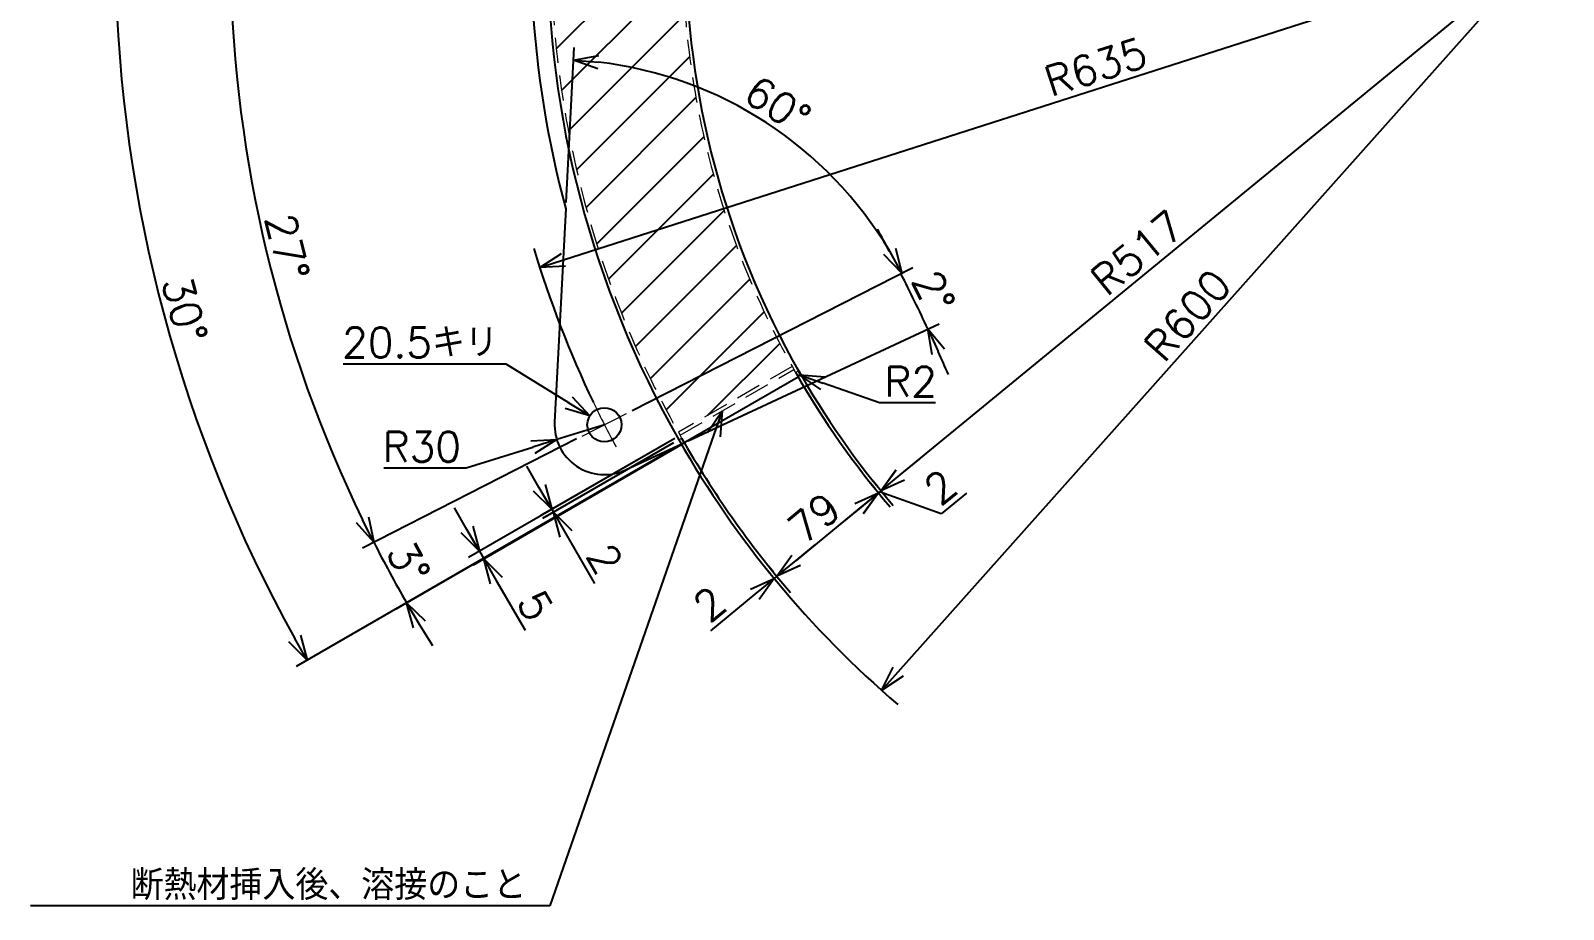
# Model space of a CAD drawing. Header units: millimetres. Extents: x 0 to 4969, y -29 to 3498.
# Drawn here: x 3544 to 4464, y 1794 to 2322 of the extents above; entities that cross this region are included whole.
import ezdxf
from ezdxf import colors
from ezdxf.entities.mleader import LeaderData, LeaderLine
from ezdxf.math import Vec2, Vec3

# ---------------------------------------------------------------- set-up
doc = ezdxf.new("R2010")
doc.units = ezdxf.units.MM
doc.header["$LTSCALE"] = 2.4
doc.header["$PDMODE"] = 99
doc.header["$PDSIZE"] = 1
doc.linetypes.add('CENTER2', pattern=[28.575, 19.05, -3.175, 3.175, -3.175])
doc.linetypes.add('HIDDEN', pattern=[9.525, 6.35, -3.175])
for name, color, linetype, lineweight in [('04_HIDDEN', 2, 'HIDDEN', 13), ('05_CENTER', 4, 'CENTER2', 13), ('08_DIM', 3, 'Continuous', 13)]:
    doc.layers.add(name, color=color, linetype=linetype, lineweight=lineweight)
doc.layers.add('10_DRAFT', color=8, linetype='Continuous', lineweight=0, plot=False)
doc.styles.add('KSS_TXT', font='txt.shx', dxfattribs={"bigfont": 'extfont2.shx'})
doc.styles.get("Standard").update_dxf_attribs({"font": 'txt.shx', "bigfont": 'extfont2.shx'})
doc.dimstyles.new('KSS_DIM', dxfattribs={"dimscale": 6, "dimtxt": 3, "dimasz": 2.5, "dimexe": 1.25, "dimexo": 0.625, "dimtad": 1, "dimdsep": 46, "dimtxsty": 'KSS_TXT', "dimblk": 'OPEN30', "dimcen": 0, "dimazin": 2, "dimtfac": 0.75, "dimtmove": 0, "dimatfit": 3, "dimldrblk": 'OPEN30', "dimfxl": 1.25, "dimtolj": 1, "dimarcsym": 0})
doc.dimstyles.new('KSS_DIM$3', dxfattribs={"dimscale": 6, "dimtxt": 3, "dimasz": 2.5, "dimexe": 1.25, "dimexo": 0.625, "dimtad": 1, "dimtih": 1, "dimtoh": 1, "dimdsep": 46, "dimtxsty": 'KSS_TXT', "dimblk": 'OPEN30', "dimcen": 0, "dimazin": 2, "dimtfac": 0.75, "dimtofl": 0, "dimtmove": 0, "dimatfit": 3, "dimldrblk": 'OPEN30', "dimfxl": 1.25, "dimtolj": 1, "dimarcsym": 0})
doc.dimstyles.new('KSS_DIM$4', dxfattribs={"dimscale": 6, "dimtxt": 3, "dimasz": 2.5, "dimexe": 1.25, "dimexo": 0.625, "dimtad": 1, "dimdsep": 46, "dimtxsty": 'KSS_TXT', "dimblk": 'OPEN30', "dimcen": 0, "dimse1": 1, "dimazin": 2, "dimtfac": 0.75, "dimtmove": 0, "dimatfit": 3, "dimldrblk": 'OPEN30', "dimfxl": 1.25, "dimtolj": 1, "dimarcsym": 0})

# ---------------------------------------------------------------- blocks, each defined once
blk = doc.blocks.new('_Open30')
at = {"color": 0, "linetype": 'ByBlock', "lineweight": -2}
for p, q in [((-1, 0.268), (0, 0)), ((0, 0), (-1, -0.268)), ((0, 0), (-1, 0))]:
    blk.add_line(p, q, dxfattribs=at)
blk = doc.blocks.new('*D145')
at = {"layer": '08_DIM', "color": 0, "lineweight": -2, "transparency": 16777216}
blk.add_line((4066.14, 2055.03), (4454.2, 2373.44), dxfattribs=at)
at = {"layer": 'Defpoints', "color": 0, "transparency": 16777216}
for p in [(4454.2, 2373.44), (4054.55, 2045.51)]:
    blk.add_point(p, dxfattribs=at)
at = {"layer": '08_DIM', "color": 0, "lineweight": -2, "transparency": 16777216, "xscale": 15, "yscale": 15, "zscale": 15, "rotation": 219.3698645999593}
blk.add_blockref('_Open30', (4054.55, 2045.51), dxfattribs=at)
at = {"layer": '08_DIM', "color": 0, "transparency": 16777216, "insert": (4208.62, 2188.44), "char_height": 18, "attachment_point": 5, "rotation": 39.36986, "style": 'KSS_TXT'}
blk.add_mtext('\\A1;R517', dxfattribs=at)
blk = doc.blocks.new('*D149')
at = {"layer": '08_DIM', "color": 0, "lineweight": -2, "transparency": 16777216}
for p, q in [((3817.11, 2373.44), (3656.17, 2373.44)), ((3871.71, 2076.64), (3743.17, 2011.13))]:
    blk.add_line(p, q, dxfattribs=at)
blk.add_arc((4454.07, 2373.44), 790.4, 181.08736, 205.91846, dxfattribs=at)
at = {"layer": 'Defpoints', "color": 0, "transparency": 16777216}
for p in [(3820.86, 2373.44), (4475.05, 2373.44), (3673.4, 2249.77), (3901.74, 2091.95), (3875.05, 2078.35)]:
    blk.add_point(p, dxfattribs=at)
at = {"layer": '08_DIM', "color": 0, "lineweight": -2, "transparency": 16777216, "xscale": 15, "yscale": 15, "zscale": 15}
for p, rotation in [((3663.67, 2373.44), 90.54368013846326), ((3749.85, 2014.54), 296.4621414996912)]:
    blk.add_blockref('_Open30', p, dxfattribs=dict(at, rotation=rotation))
at = {"layer": '08_DIM', "color": 0, "transparency": 16777216, "insert": (3697.92, 2191.87), "char_height": 18, "attachment_point": 5, "rotation": 283.50291, "style": 'KSS_TXT'}
blk.add_mtext('\\A1;27%%d', dxfattribs=at)
blk = doc.blocks.new('*D150')
at = {"layer": '08_DIM', "color": 0, "lineweight": -2, "transparency": 16777216}
for p, q in [((3817.11, 2373.44), (3587.11, 2373.44)), ((3932.05, 2072.05), (3703.27, 1939.96))]:
    blk.add_line(p, q, dxfattribs=at)
blk.add_arc((4454.09, 2373.44), 859.47, 180.99997, 209.00003, dxfattribs=at)
at = {"layer": 'Defpoints', "color": 0, "transparency": 16777216}
for p in [(3820.86, 2373.44), (4475.05, 2373.44), (3607.67, 2224.2), (4002.15, 2112.52), (3935.3, 2073.92)]:
    blk.add_point(p, dxfattribs=at)
at = {"layer": '08_DIM', "color": 0, "lineweight": -2, "transparency": 16777216, "xscale": 15, "yscale": 15, "zscale": 15}
for p, rotation in [((3594.61, 2373.44), 90.49998461867145), ((3709.76, 1943.71), 299.5000148414451)]:
    blk.add_blockref('_Open30', p, dxfattribs=dict(at, rotation=rotation))
at = {"layer": '08_DIM', "color": 0, "transparency": 16777216, "insert": (3636.22, 2154.3), "char_height": 18, "attachment_point": 5, "rotation": 285, "style": 'KSS_TXT'}
blk.add_mtext('\\A1;30%%d', dxfattribs=at)
blk = doc.blocks.new('*D156')
at = {"layer": '08_DIM', "color": 0, "lineweight": -2, "transparency": 16777216}
for p, q in [((4051.02, 2046.72), (4048.27, 2050.07)), ((4041.44, 2034.76), (4003.55, 2003.68)), ((3990, 1996.54), (3987.2, 1999.96))]:
    blk.add_line(p, q, dxfattribs=at)
at = {"layer": 'Defpoints', "color": 0, "transparency": 16777216}
for p in [(4053.4, 2043.82), (3991.96, 1994.16), (3992.38, 1993.64)]:
    blk.add_point(p, dxfattribs=at)
at = {"layer": '08_DIM', "color": 0, "lineweight": -2, "transparency": 16777216, "xscale": 15, "yscale": 15, "zscale": 15}
for p, rotation in [((4053.03, 2044.27), 39.36965051937393), ((3991.96, 1994.16), 219.3696505193739)]:
    blk.add_blockref('_Open30', p, dxfattribs=dict(at, rotation=rotation))
at = {"layer": '08_DIM', "color": 0, "transparency": 16777216, "insert": (4014.41, 2029.07), "char_height": 18, "attachment_point": 5, "rotation": 39.36965, "style": 'KSS_TXT'}
blk.add_mtext('\\A1;79', dxfattribs=at)
blk = doc.blocks.new('*D157')
at = {"layer": '08_DIM', "color": 0, "lineweight": -2, "transparency": 16777216}
for p, q in [((4003.52, 2003.65), (4015.12, 2013.17)), ((3988.43, 1995.25), (3985.62, 1998.66)), ((3989.97, 1996.52), (3987.17, 1999.93)), ((3991.93, 1994.14), (3990.38, 1992.87)), ((3978.79, 1983.35), (3952.11, 1961.47))]:
    blk.add_line(p, q, dxfattribs=at)
at = {"layer": 'Defpoints', "color": 0, "transparency": 16777216}
for p in [(3990.38, 1992.87), (3990.81, 1992.35), (3992.35, 1993.62)]:
    blk.add_point(p, dxfattribs=at)
at = {"layer": '08_DIM', "color": 0, "lineweight": -2, "transparency": 16777216, "xscale": 15, "yscale": 15, "zscale": 15}
for p, rotation in [((3991.93, 1994.14), 219.3697178215463), ((3990.38, 1992.87), 39.36971782154635)]:
    blk.add_blockref('_Open30', p, dxfattribs=dict(at, rotation=rotation))
at = {"layer": '08_DIM', "color": 0, "transparency": 16777216, "insert": (3951.56, 1977.51), "char_height": 18, "attachment_point": 5, "rotation": 39.36972, "style": 'KSS_TXT'}
blk.add_mtext('\\A1;2', dxfattribs=at)
blk = doc.blocks.new('*D158')
at = {"layer": '08_DIM', "color": 0, "lineweight": -2, "transparency": 16777216}
blk.add_line((3863.83, 2184.13), (4454.2, 2373.44), dxfattribs=at)
at = {"layer": 'Defpoints', "color": 0, "transparency": 16777216}
for p in [(4454.2, 2373.44), (3849.55, 2179.55)]:
    blk.add_point(p, dxfattribs=at)
at = {"layer": '08_DIM', "color": 0, "lineweight": -2, "transparency": 16777216, "xscale": 15, "yscale": 15, "zscale": 15, "rotation": 197.7799084357488}
blk.add_blockref('_Open30', (3849.55, 2179.55), dxfattribs=at)
at = {"layer": '08_DIM', "color": 0, "transparency": 16777216, "insert": (4183.56, 2300.06), "char_height": 18, "attachment_point": 5, "rotation": 17.77991, "style": 'KSS_TXT'}
blk.add_mtext('\\A1;R635', dxfattribs=at)
blk = doc.blocks.new('*D159')
at = {"layer": '08_DIM', "color": 0, "lineweight": -2, "transparency": 16777216}
for p, q in [((3865.38, 2218.68), (3870.24, 2311.67)), ((3905.08, 2093.65), (4073.69, 2179.58))]:
    blk.add_line(p, q, dxfattribs=at)
blk.add_arc((3857.57, 2069.44), 235.06, 30.66264, 83.349, dxfattribs=at)
at = {"layer": 'Defpoints', "color": 0, "transparency": 16777216}
for p in [(4017.87, 2241.37), (3865.19, 2214.94), (3901.74, 2091.95), (3858.48, 2086.74), (3875.05, 2078.35)]:
    blk.add_point(p, dxfattribs=at)
at = {"layer": '08_DIM', "color": 0, "lineweight": -2, "transparency": 16777216, "xscale": 15, "yscale": 15, "zscale": 15}
for p, rotation in [((3869.85, 2304.18), 175.1774129479283), ((4067.01, 2176.18), 298.8342303279068)]:
    blk.add_blockref('_Open30', p, dxfattribs=dict(at, rotation=rotation))
at = {"layer": '08_DIM', "color": 0, "transparency": 16777216, "insert": (3992.52, 2277.29), "char_height": 18, "attachment_point": 5, "rotation": 327.00582, "style": 'KSS_TXT'}
blk.add_mtext('\\A1;60%%d', dxfattribs=at)
blk = doc.blocks.new('*D160')
at = {"layer": '08_DIM', "color": 0, "lineweight": -2, "transparency": 16777216}
for p, q in [((3905.08, 2093.65), (4073.2, 2179.33)), ((3938.7, 2075.51), (4089.53, 2145.85))]:
    blk.add_line(p, q, dxfattribs=at)
for start, end in [(27.81766, 28.6295), (25.00384, 27.00582), (23.38016, 24.192)]:
    blk.add_arc((3123.31, 1695.22), 1058.64, start, end, dxfattribs=at)
at = {"layer": 'Defpoints', "color": 0, "transparency": 16777216}
for p in [(4077.46, 2153.83), (3901.74, 2091.95), (3875.05, 2078.35), (3935.3, 2073.92), (3901.12, 2057.98)]:
    blk.add_point(p, dxfattribs=at)
at = {"layer": '08_DIM', "color": 0, "lineweight": -2, "transparency": 16777216, "xscale": 15, "yscale": 15, "zscale": 15, "rotation": 114.5979237509575}
blk.add_blockref('_Open30', (4082.73, 2142.68), dxfattribs=at)
at = {"layer": '08_DIM', "color": 0, "transparency": 16777216, "insert": (4086.23, 2164.97), "char_height": 18, "attachment_point": 5, "rotation": 296.00483, "style": 'KSS_TXT'}
blk.add_mtext('\\A1;2%%d', dxfattribs=at)
blk = doc.blocks.new('_None')
blk = doc.blocks.new('*D161')
at = {"layer": '08_DIM', "color": 0, "lineweight": -2, "transparency": 16777216}
for p, q in [((3888.4, 2085.15), (3859.76, 2076.2)), ((3805.4, 2059.21), (3845.45, 2071.73)), ((3755.9, 2059.21), (3805.4, 2059.21))]:
    blk.add_line(p, q, dxfattribs=at)
at = {"layer": 'Defpoints', "color": 0, "transparency": 16777216}
for p in [(3888.4, 2085.15), (3859.76, 2076.2)]:
    blk.add_point(p, dxfattribs=at)
at = {"layer": '08_DIM', "color": 0, "lineweight": -2, "transparency": 16777216, "xscale": 15, "yscale": 15, "zscale": 15, "rotation": 17.35517107125957}
blk.add_blockref('_Open30', (3859.76, 2076.2), dxfattribs=at)
at = {"layer": '08_DIM', "color": 0, "transparency": 16777216, "insert": (3778.78, 2071.96), "char_height": 18, "attachment_point": 5, "style": 'KSS_TXT'}
blk.add_mtext('\\A1;R30', dxfattribs=at)
blk = doc.blocks.new('*D162')
at = {"layer": '08_DIM', "color": 0, "lineweight": -2, "transparency": 16777216}
for p, q in [((3731.4, 2121.74), (3829.11, 2121.74)), ((3829.11, 2121.74), (3866.91, 2098.41))]:
    blk.add_line(p, q, dxfattribs=at)
at = {"layer": 'Defpoints', "color": 0, "transparency": 16777216}
for p in [(3879.68, 2090.53), (3897.12, 2079.76)]:
    blk.add_point(p, dxfattribs=at)
at = {"layer": '08_DIM', "color": 0, "lineweight": -2, "transparency": 16777216, "xscale": 15, "yscale": 15, "zscale": 15, "rotation": 328.3142214353123}
blk.add_blockref('_Open30', (3879.68, 2090.53), dxfattribs=at)
at = {"layer": '08_DIM', "color": 0, "transparency": 16777216, "insert": (3777.66, 2134.51), "char_height": 18, "attachment_point": 5, "style": 'KSS_TXT'}
blk.add_mtext('\\A1;20.5キリ', dxfattribs=at)
blk = doc.blocks.new('*D166')
at = {"layer": '08_DIM', "color": 0, "lineweight": -2, "transparency": 16777216}
for p, q in [((3930.62, 2076.99), (3806.82, 2005.52)), ((3935.45, 2073.63), (3809.48, 2000.9)), ((3805.81, 2022.26), (3798.31, 2035.25)), ((3813.31, 2009.27), (3815.98, 2004.65)), ((3823.48, 1991.66), (3840.73, 1961.78))]:
    blk.add_line(p, q, dxfattribs=at)
at = {"layer": 'Defpoints', "color": 0, "transparency": 16777216}
for p in [(3933.87, 2078.87), (3938.7, 2075.51), (3815.98, 2004.65)]:
    blk.add_point(p, dxfattribs=at)
at = {"layer": '08_DIM', "color": 0, "lineweight": -2, "transparency": 16777216, "xscale": 15, "yscale": 15, "zscale": 15}
for p, rotation in [((3813.31, 2009.27), 299.9999994599201), ((3815.98, 2004.65), 119.99999945992)]:
    blk.add_blockref('_Open30', p, dxfattribs=dict(at, rotation=rotation))
at = {"layer": '08_DIM', "color": 0, "transparency": 16777216, "insert": (3846.9, 1976.61), "char_height": 18, "attachment_point": 5, "rotation": 300, "style": 'KSS_TXT'}
blk.add_mtext('\\A1;5', dxfattribs=at)
blk = doc.blocks.new('*D167')
at = {"layer": '08_DIM', "color": 0, "lineweight": -2, "transparency": 16777216}
for p, q in [((3930.62, 2076.99), (3850.29, 2030.61)), ((3929.83, 2074.23), (3851.29, 2028.88)), ((3849.28, 2047.35), (3841.78, 2060.34)), ((3856.78, 2034.36), (3857.78, 2032.63)), ((3865.28, 2019.64), (3882.53, 1989.76))]:
    blk.add_line(p, q, dxfattribs=at)
at = {"layer": 'Defpoints', "color": 0, "transparency": 16777216}
for p in [(3933.08, 2076.1), (3933.87, 2078.87), (3857.78, 2032.63)]:
    blk.add_point(p, dxfattribs=at)
at = {"layer": '08_DIM', "color": 0, "lineweight": -2, "transparency": 16777216, "xscale": 15, "yscale": 15, "zscale": 15}
for p, rotation in [((3856.78, 2034.36), 299.9999994599227), ((3857.78, 2032.63), 119.9999994599226)]:
    blk.add_blockref('_Open30', p, dxfattribs=dict(at, rotation=rotation))
at = {"layer": '08_DIM', "color": 0, "transparency": 16777216, "insert": (3888.7, 2004.58), "char_height": 18, "attachment_point": 5, "rotation": 300, "style": 'KSS_TXT'}
blk.add_mtext('\\A1;2', dxfattribs=at)
blk = doc.blocks.new('*D178')
at = {"layer": '08_DIM', "color": 0, "lineweight": -2, "transparency": 16777216}
for p, q in [((3871.71, 2076.64), (3743.17, 2011.13)), ((3932.05, 2072.05), (3763.07, 1974.49))]:
    blk.add_line(p, q, dxfattribs=at)
for start, end in [(204.8316, 205.91871), (207.00582, 210), (211.08711, 212.17422)]:
    blk.add_arc((4454.23, 2373.53), 790.58, start, end, dxfattribs=at)
at = {"layer": 'Defpoints', "color": 0, "transparency": 16777216}
for p in [(4002.15, 2112.52), (3901.74, 2091.95), (3875.05, 2078.35), (3935.3, 2073.92), (3756.21, 2002.32)]:
    blk.add_point(p, dxfattribs=at)
at = {"layer": '08_DIM', "color": 0, "lineweight": -2, "transparency": 16777216, "xscale": 15, "yscale": 15, "zscale": 15}
for p, rotation in [((3749.85, 2014.54), 296.4622667154681), ((3769.57, 1978.24), 120.5435543824082)]:
    blk.add_blockref('_Open30', p, dxfattribs=dict(at, rotation=rotation))
at = {"layer": '08_DIM', "color": 0, "transparency": 16777216, "insert": (3770.68, 2002.34), "char_height": 18, "attachment_point": 5, "rotation": 298.50291, "style": 'KSS_TXT'}
blk.add_mtext('\\A1;3%%d', dxfattribs=at)
blk = doc.blocks.new('*D179')
at = {"layer": '08_DIM', "color": 0, "lineweight": -2, "transparency": 16777216}
blk.add_line((4064.88, 1936.82), (4454.23, 2373.44), dxfattribs=at)
at = {"layer": 'Defpoints', "color": 0, "transparency": 16777216}
for p in [(4454.23, 2373.44), (4054.9, 1925.62)]:
    blk.add_point(p, dxfattribs=at)
at = {"layer": '08_DIM', "color": 0, "lineweight": -2, "transparency": 16777216, "xscale": 15, "yscale": 15, "zscale": 15, "rotation": 228.2758711083237}
blk.add_blockref('_Open30', (4054.9, 1925.62), dxfattribs=at)
at = {"layer": '08_DIM', "color": 0, "transparency": 16777216, "insert": (4238.66, 2150.85), "char_height": 18, "attachment_point": 5, "rotation": 48.27587, "style": 'KSS_TXT'}
blk.add_mtext('\\A1;R600', dxfattribs=at)
blk = doc.blocks.new('*D180')
at = {"layer": '08_DIM', "color": 0, "lineweight": -2, "transparency": 16777216}
for p, q in [((4053.63, 2098.27), (4019.78, 2110.12)), ((4087.38, 2098.27), (4053.63, 2098.27))]:
    blk.add_line(p, q, dxfattribs=at)
at = {"layer": 'Defpoints', "color": 0, "transparency": 16777216}
for p in [(4003.73, 2115.74), (4005.62, 2115.08)]:
    blk.add_point(p, dxfattribs=at)
at = {"layer": '08_DIM', "color": 0, "lineweight": -2, "transparency": 16777216, "xscale": 15, "yscale": 15, "zscale": 15, "rotation": 160.6988321616298}
blk.add_blockref('_Open30', (4005.62, 2115.08), dxfattribs=at)
at = {"layer": '08_DIM', "color": 0, "transparency": 16777216, "insert": (4072.38, 2111.02), "char_height": 18, "attachment_point": 5, "style": 'KSS_TXT'}
blk.add_mtext('\\A1;R2', dxfattribs=at)
blk = doc.blocks.new('*D181')
at = {"layer": '08_DIM', "color": 0, "lineweight": -2, "transparency": 16777216}
for p, q in [((4066.12, 2055), (4077.71, 2064.51)), ((4051.02, 2046.59), (4048.22, 2050.01)), ((4052.57, 2047.86), (4049.77, 2051.28)), ((4054.52, 2045.48), (4052.98, 2044.21)), ((4090.78, 2031.74), (4053.75, 2044.85)), ((4105.86, 2044.11), (4090.78, 2031.74)), ((4041.38, 2034.7), (4029.78, 2025.18))]:
    blk.add_line(p, q, dxfattribs=at)
at = {"layer": 'Defpoints', "color": 0, "transparency": 16777216}
for p in [(4052.98, 2044.21), (4054.95, 2044.96), (4053.4, 2043.69)]:
    blk.add_point(p, dxfattribs=at)
at = {"layer": '08_DIM', "color": 0, "lineweight": -2, "transparency": 16777216, "xscale": 15, "yscale": 15, "zscale": 15}
for p, rotation in [((4054.52, 2045.48), 219.3697178215546), ((4052.98, 2044.21), 39.36971782155461)]:
    blk.add_blockref('_Open30', p, dxfattribs=dict(at, rotation=rotation))
at = {"layer": '08_DIM', "color": 0, "transparency": 16777216, "insert": (4090.23, 2047.78), "char_height": 18, "attachment_point": 5, "rotation": 39.36972, "style": 'KSS_TXT'}
blk.add_mtext('\\A1;2', dxfattribs=at)

msp = doc.modelspace()

# ---------------------------------------------------------------- hatches: boundary and pattern name
h = msp.add_hatch()
h.set_pattern_fill('_USER', color=3, scale=20, angle=45, pattern_type=0)
h.set_pattern_definition([(45, (106.123, 0), (-14.142136, 14.142136), [])])
h.paths.add_polyline_path([(4000.384, 2625.203, 0.4091756), (3999.636, 2627.905), (3932.924, 2666.431, 0.1287106), (3856.228, 2373.444), (3935.228, 2373.444, -0.1272963)])
h.paths.add_polyline_path([(3935.228, 2373.444), (3856.228, 2373.444, 0.1286473), (3932.842, 2080.586), (3999.559, 2119.104, 0.4091193), (4000.308, 2121.806, -0.1272279)])

# ---------------------------------------------------------------- linework, layer by layer
at = {"color": 0}
for p, q in [((3865.185, 2214.938), (3858.479, 2086.736)), ((3935.302, 2073.923), (4004.732, 2114.009)), ((3901.119, 2057.98), (3935.302, 2073.923))]:
    msp.add_line(p, q, dxfattribs=at)
msp.add_circle((3888.399, 2085.148), 10.25, dxfattribs=at)
msp.add_arc((4454.228, 2373.436), 600, 150.317553, 209.706122)
for centre, radius, start, end in [((4454.204, 2373.444), 516.976, 150.53951, 209.772838), ((4454.204, 2373.444), 610, 171.453067, 195.069244), ((4003.732, 2115.741), 2, 299.999999, 29.772838), ((3888.439, 2085.169), 30, 177.005822, 295.003844)]:
    msp.add_arc(centre, radius, start, end, dxfattribs=at)
at = {"color": 3}
for centre, radius, start, end in [((4454.204, 2373.444), 634.982, 196.699636, 205.649456), ((4454.204, 2373.444), 516.976, 209.444849, 220.640288), ((4455.378, 2374.603), 520.579, 209.747599, 220.599147), ((4454.216, 2373.454), 599.999, 209.708265, 229.504415), ((4455.378, 2374.603), 599.579, 209.747599, 220.599147)]:
    msp.add_arc(centre, radius, start, end, dxfattribs=at)
at = {"layer": '04_HIDDEN'}
for p, q in [((4001.264, 2120.089), (3932.884, 2080.61)), ((3933.867, 2078.868), (4002.244, 2118.345)), ((4003.183, 2116.578), (4004.969, 2117.609)), ((3932.884, 2080.61), (3933.884, 2078.878)), ((3933.081, 2076.105), (3934.867, 2077.136))]:
    msp.add_line(p, q, dxfattribs=at)
for radius, start, end in [(598, 150.316188, 209.705139), (519, 150.980921, 209.660257)]:
    msp.add_arc((4454.228, 2373.436), radius, start, end, dxfattribs=at)
at = {"layer": '05_CENTER'}
msp.add_line((3875.054, 2078.347), (3901.743, 2091.949), dxfattribs=at)
msp.add_arc((4454.228, 2373.436), 635, 205.647781, 208.350582, dxfattribs=at)
at = {"layer": '10_DRAFT'}
for p, q in [((4006.461, 2115.006), (4004.306, 2113.763)), ((4005.234, 2117.157), (4006.461, 2115.006))]:
    msp.add_line(p, q, dxfattribs=at)

# ---------------------------------------------------------------- dimensions: what is measured, and where the dimension line sits
at = {"layer": '08_DIM'}
for base, line1, line2, picture, middle in [((3607.672, 2224.198), ((3935.302, 2073.923), (4002.152, 2112.519)), ((4475.051, 2373.444), (3820.855, 2373.444)), '*D150', (3636.216, 2154.296)), ((4017.87, 2241.369), ((3865.185, 2214.938), (3858.479, 2086.736)), ((3875.054, 2078.347), (3901.743, 2091.949)), '*D159', (3992.522, 2277.286))]:
    dim = msp.add_angular_dim_2l(base=base, line1=line1, line2=line2, dimstyle='KSS_DIM', dxfattribs=at)
    dim.commit()
    dim.dimension.update_dxf_attribs({"geometry": picture, "text_midpoint": middle})
for base, line1, line2, override, picture, middle in [((3673.405, 2249.772), ((3875.054, 2078.347), (3901.743, 2091.949)), ((4475.051, 2373.444), (3820.855, 2373.444)), {"dimadec": 1}, '*D149', (3697.915, 2191.867)), ((4077.458, 2153.827), ((3875.054, 2078.347), (3901.743, 2091.949)), ((3901.119, 2057.98), (3935.302, 2073.923)), {"dimblk1": 'Open30', "dimblk2": 'None', "dimsah": 1}, '*D160', (4086.23, 2164.966)), ((3756.214, 2002.324), ((3935.302, 2073.923), (4002.152, 2112.519)), ((3875.054, 2078.347), (3901.743, 2091.949)), {"dimadec": 0}, '*D178', (3770.679, 2002.343))]:
    dim = msp.add_angular_dim_2l(base=base, line1=line1, line2=line2, dimstyle='KSS_DIM', override=override, dxfattribs=at)
    dim.commit()
    dim.dimension.update_dxf_attribs({"geometry": picture, "text_midpoint": middle})
for center, mpoint, override, picture, middle in [((4454.204, 2373.444), (3849.551, 2179.545), {"dimdec": 1, "dimpost": 'R<>', "dimtix": 1, "dimatfit": 0}, '*D158', (4187.455, 2287.904)), ((4454.204, 2373.444), (4054.547, 2045.514), {"dimdec": 1, "dimpost": 'R<>', "dimtix": 1, "dimatfit": 0}, '*D145', (4216.713, 2178.576)), ((4454.228, 2373.436), (4054.901, 1925.621), {"dimpost": 'R<>', "dimtix": 1, "dimatfit": 0}, '*D179', (4248.176, 2142.363)), ((4003.732, 2115.741), (4005.62, 2115.08), {"dimtih": 1, "dimtoh": 1, "dimpost": 'R<>', "dimtix": 1, "dimtofl": 0}, '*D180', (4072.375, 2098.267)), ((3888.399, 2085.148), (3859.764, 2076.199), {"dimtih": 1, "dimtoh": 1, "dimpost": 'R<>', "dimtix": 1}, '*D161', (3778.778, 2059.21))]:
    dim = msp.add_radius_dim(center=center, mpoint=mpoint, dimstyle='KSS_DIM$4', override=override, dxfattribs=at)
    dim.commit()
    dim.dimension.update_dxf_attribs({"geometry": picture, "text_midpoint": middle, "dimtype": 164})
dim = msp.add_diameter_dim_2p(p1=(3897.121, 2079.764), p2=(3879.676, 2090.532), text='<>キリ', dimstyle='KSS_DIM$3', override={"dimpost": '<>', "dimtix": 1}, dxfattribs=at)
dim.commit()
dim.dimension.update_dxf_attribs({"geometry": '*D162', "text_midpoint": (3777.664, 2121.743), "dimtype": 163})
for base, p1, p2, angle, picture, middle in [((3815.977, 2004.653), (3933.867, 2078.868), (3938.701, 2075.508), 299.999999, '*D166', (3846.904, 1976.61)), ((3857.781, 2032.63), (3933.867, 2078.868), (3933.081, 2076.105), 299.999999, '*D167', (3888.697, 2004.58)), ((3991.959, 1994.161), (4053.4, 2043.823), (3992.383, 1993.644), 39.369651, '*D156', (4014.407, 2029.073))]:
    dim = msp.add_linear_dim(base=base, p1=p1, p2=p2, angle=angle, dimstyle='KSS_DIM', override={"dimdec": 0}, dxfattribs=at)
    dim.commit()
    dim.dimension.update_dxf_attribs({"geometry": picture, "text_midpoint": middle})
dim = msp.add_linear_dim(base=(4052.977, 2044.212), p1=(4054.947, 2044.964), p2=(4053.403, 2043.693), angle=39.369718, dimstyle='KSS_DIM', override={"dimtmove": 1}, dxfattribs=at)
dim.commit()
dim.dimension.update_dxf_attribs({"geometry": '*D181', "text_midpoint": (4093.68, 2034.115), "dimtype": 160})
dim = msp.add_linear_dim(base=(3990.382, 1992.867), p1=(3992.352, 1993.618), p2=(3990.807, 1992.348), angle=39.369718, dimstyle='KSS_DIM', dxfattribs=at)
dim.commit()
dim.dimension.update_dxf_attribs({"geometry": '*D157', "text_midpoint": (3951.564, 1977.509)})

# ---------------------------------------------------------------- leaders
ml = msp.add_multileader_mtext('Standard', dxfattribs=at)
ml.set_content('断熱材挿入後、溶接のこと', color=256)
ml.set_leader_properties()
ml.set_arrow_properties(name='OPEN30')
ml.build(insert=Vec2(0, 0))
ml.multileader.update_dxf_attribs({"text_left_attachment_type": 6, "text_right_attachment_type": 6, "dogleg_length": 0.36, "arrow_head_size": 15, "scale": 6})
ctx = ml.context
ctx.base_point, ctx.scale, ctx.char_height, ctx.arrow_head_size, ctx.landing_gap_size, ctx.plane_origin = Vec3(3574.982, 1796.156), 6, 18, 15, 12, Vec3(3968.055, 2098.606)
ctx.left_attachment, ctx.right_attachment, ctx.text_align_type = 6, 6, 2
notes = []
notes.append((ctx, [(0, (1, 1, 0), (3855.542, 1796.156), (-1, 0), 2.16, [(0, [(3959.075, 2093.422)], 0, [])])]))
ctx.mtext.insert, ctx.mtext.alignment, ctx.mtext.flow_direction = Vec3(3841.382, 1817.756), 3, 5
for ctx, leaders in notes:
    for number, flags, end, landing, length, lines in leaders:
        leader = LeaderData()
        leader.index, (leader.has_last_leader_line, leader.has_dogleg_vector, leader.attachment_direction) = number, flags
        leader.last_leader_point, leader.dogleg_vector, leader.dogleg_length = Vec3(end), Vec3(landing), length
        for number, points, colour, breaks in lines:
            line = LeaderLine()
            line.index, line.vertices, line.color, line.breaks = number, Vec3.list(points), colors.encode_raw_color(colour), breaks
            leader.lines.append(line)
        ctx.leaders.append(leader)

doc.saveas('drawing.dxf')
